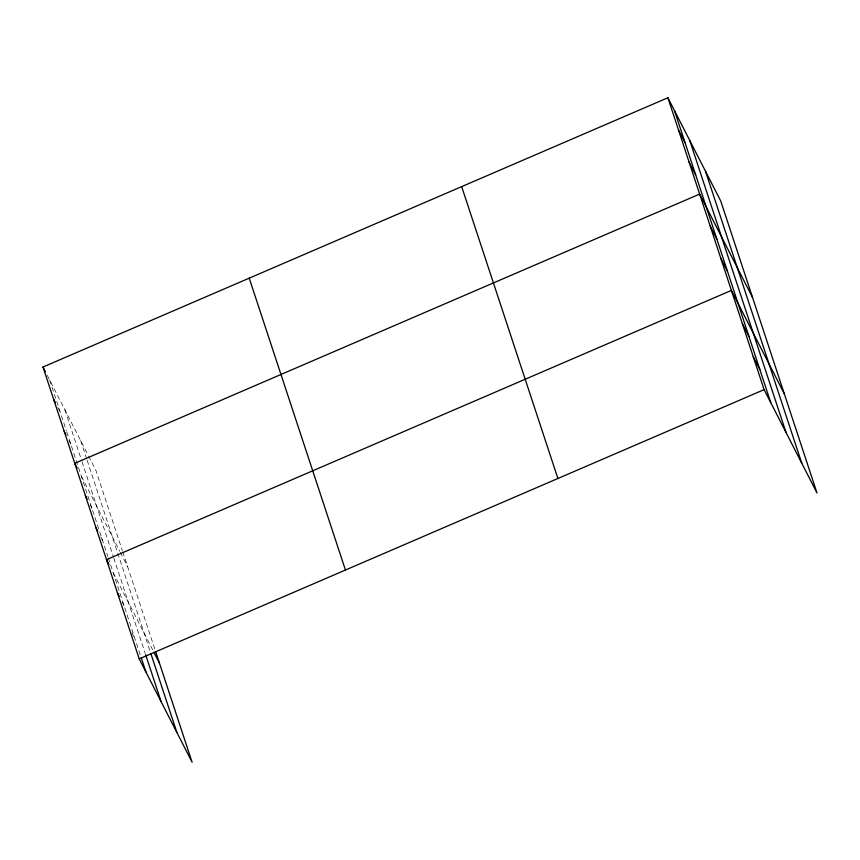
<?xml version="1.0" encoding="UTF-8"?>
<svg xmlns="http://www.w3.org/2000/svg" width="860" height="860" viewBox="0 0 860 860"><rect width="100%" height="100%" fill="white"/><g stroke="black" fill="none" stroke-linecap="round" stroke-linejoin="round"><path stroke-width="0.64" stroke-dasharray="4.3 3.22" d="M47.235 375.283L87.956 454.865M88.558 456.047L95.89 470.366L122.346 550.626M57.813 407.393L60.232 412.123M69.004 440.685L70.821 444.222M81.41 476.332L119.712 551.174M120.314 552.367L127.645 566.686M90.182 504.895L91.988 508.443M100.76 536.995L102.576 540.542M113.165 572.653L152.682 649.88M122.249 602.183L124.066 605.73M131.945 632.906L134.977 638.808M122.754 551.862L155.327 650.654M80.625 440.546L86.742 459.068M87.139 460.304L150.425 652.267M64.909 409.833L81.603 460.455M82.012 461.691L113.359 556.775M113.767 558.011L145.2 653.363M49.654 380.012L66.349 430.645M66.747 431.881L107.865 556.603M108.274 557.828L140.846 656.621"/><path stroke-width="1.29" d="M155.735 651.891L192.113 762.239L139.223 658.889L43 367.016L667.887 97.76L720.777 201.111L817 492.984L764.11 389.634L667.887 97.76M139.223 658.889L764.11 389.634M678.476 129.871L685.13 142.868M689.053 161.97L695.708 174.978M752.532 297.431L699.642 194.08L74.755 463.336L77.174 468.055M710.231 226.18L716.875 239.188M720.809 258.29L727.463 271.287M784.288 393.751L731.398 290.4L106.511 559.656L108.93 564.375M742.298 323.478L748.952 336.475M753.209 356.556L759.864 369.553M43 367.016L45.419 371.746M53.589 399.115L55.395 402.663M64.167 431.225L65.984 434.773M85.344 495.435L87.15 498.983M95.922 527.545L97.739 531.093M153.908 652.267L159.401 663.006M117.411 592.733L119.228 596.281M705.522 171.291L801.746 463.175M689.795 140.578L786.018 432.451M674.541 110.757L770.764 402.641M461.669 186.609L557.904 478.493M249.217 278.156L345.44 570.04M150.855 653.546L176.859 732.419M145.62 654.632L161.132 701.706M141.266 657.889L145.877 671.886"/></g></svg>
